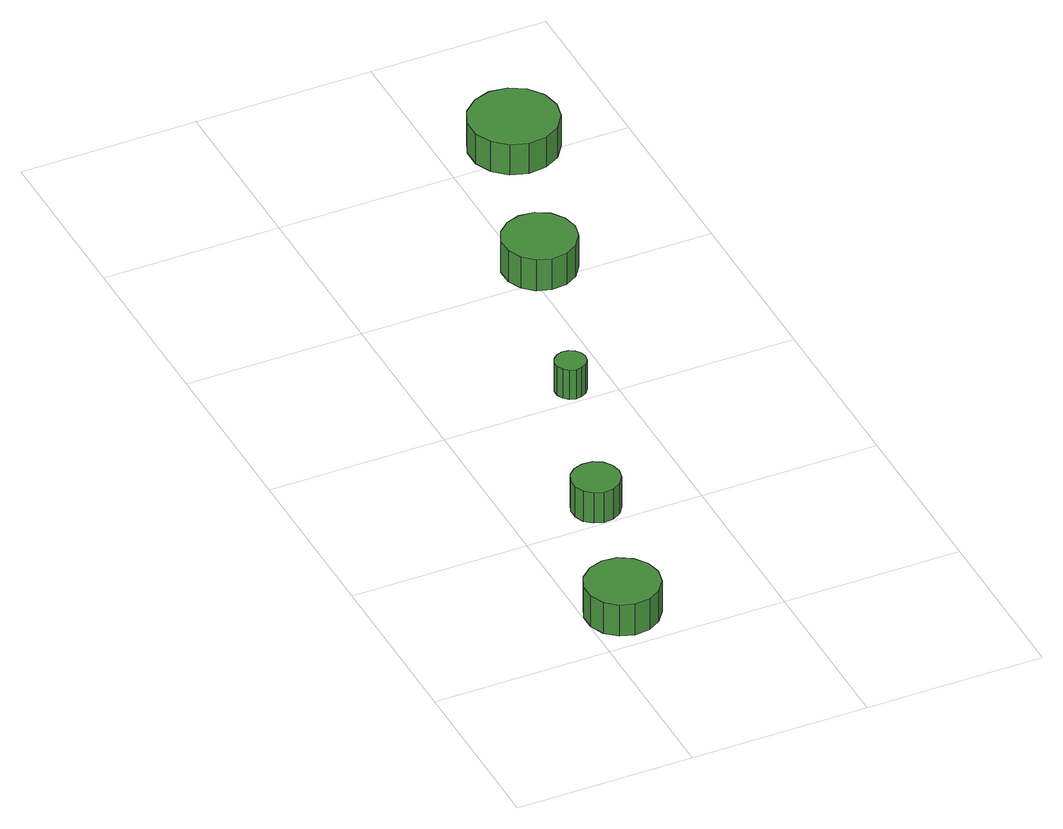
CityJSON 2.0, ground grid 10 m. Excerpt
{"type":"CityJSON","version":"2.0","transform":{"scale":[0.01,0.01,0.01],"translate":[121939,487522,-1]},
"CityObjects":{
"tree1":{"type":"SolitaryVegetationObject","attributes":{"function":"something"},"geometry":[{"type":"MultiSurface","lod":"1","boundaries":[[[0,1,2,3,4,5,6,7,8,9,10,11,12,13,14]],[[15,16,17,18,19,20,21,22,23,24,25,26,27,28,29]],[[0,29,28,1]],[[1,28,27,2]],[[2,27,26,3]],[[3,26,25,4]],[[4,25,24,5]],[[5,24,23,6]],[[6,23,22,7]],[[7,22,21,8]],[[8,21,20,9]],[[9,20,19,10]],[[10,19,18,11]],[[11,18,17,12]],[[12,17,16,13]],[[13,16,15,14]],[[14,15,29,0]]]}]},
"tree2":{"type":"SolitaryVegetationObject","attributes":{"function":"something"},"geometry":[{"type":"MultiSurface","lod":"1","boundaries":[[[30,31,32,33,34,35,36,37,38,39,40,41,42,43,44]],[[45,46,47,48,49,50,51,52,53,54,55,56,57,58,59]],[[30,59,58,31]],[[31,58,57,32]],[[32,57,56,33]],[[33,56,55,34]],[[34,55,54,35]],[[35,54,53,36]],[[36,53,52,37]],[[37,52,51,38]],[[38,51,50,39]],[[39,50,49,40]],[[40,49,48,41]],[[41,48,47,42]],[[42,47,46,43]],[[43,46,45,44]],[[44,45,59,30]]]}]},
"tree3":{"type":"SolitaryVegetationObject","attributes":{"function":"something"},"geometry":[{"type":"MultiSurface","lod":"1","boundaries":[[[60,61,62,63,64,65,66,67,68,69,70,71,72,73,74]],[[75,76,77,78,79,80,81,82,83,84,85,86,87,88,89]],[[60,89,88,61]],[[61,88,87,62]],[[62,87,86,63]],[[63,86,85,64]],[[64,85,84,65]],[[65,84,83,66]],[[66,83,82,67]],[[67,82,81,68]],[[68,81,80,69]],[[69,80,79,70]],[[70,79,78,71]],[[71,78,77,72]],[[72,77,76,73]],[[73,76,75,74]],[[74,75,89,60]]]}]},
"tree4":{"type":"SolitaryVegetationObject","attributes":{"function":"something"},"geometry":[{"type":"MultiSurface","lod":"1","boundaries":[[[90,91,92,93,94,95,96,97,98,99,100,101,102,103,104]],[[105,106,107,108,109,110,111,112,113,114,115,116,117,118,119]],[[90,119,118,91]],[[91,118,117,92]],[[92,117,116,93]],[[93,116,115,94]],[[94,115,114,95]],[[95,114,113,96]],[[96,113,112,97]],[[97,112,111,98]],[[98,111,110,99]],[[99,110,109,100]],[[100,109,108,101]],[[101,108,107,102]],[[102,107,106,103]],[[103,106,105,104]],[[104,105,119,90]]]}]},
"tree5":{"type":"SolitaryVegetationObject","attributes":{"function":"something"},"geometry":[{"type":"MultiSurface","lod":"1","boundaries":[[[120,121,122,123,124,125,126,127,128,129,130,131,132,133,134]],[[135,136,137,138,139,140,141,142,143,144,145,146,147,148,149]],[[120,149,148,121]],[[121,148,147,122]],[[122,147,146,123]],[[123,146,145,124]],[[124,145,144,125]],[[125,144,143,126]],[[126,143,142,127]],[[127,142,141,128]],[[128,141,140,129]],[[129,140,139,130]],[[130,139,138,131]],[[131,138,137,132]],[[132,137,136,133]],[[133,136,135,134]],[[134,135,149,120]]]}]}
},
"vertices":[
[409,277,262],[392,360,262],[341,429,262],[268,472,262],[183,481,262],[102,454,262],[38,397,262],[4,319,262],[4,234,262],[38,156,262],[102,99,262],[183,73,262],[268,82,262],[341,124,262],[392,193,262],[392,193,63],[341,124,63],[268,82,63],[183,73,63],[102,99,63],[38,156,63],[4,234,63],[4,319,63],[38,397,63],[102,454,63],[183,481,63],[268,472,63],[341,429,63],[392,360,63],[409,277,63],
[596,1143,258],[585,1197,258],[552,1243,258],[504,1271,258],[448,1276,258],[395,1259,258],[353,1222,258],[331,1171,258],[331,1115,258],[353,1064,258],[395,1027,258],[448,1009,258],[504,1015,258],[552,1043,258],[585,1088,258],[585,1088,62],[552,1043,62],[504,1015,62],[448,1009,62],[395,1027,62],[353,1064,62],[331,1115,62],[331,1171,62],[353,1222,62],[395,1259,62],[448,1276,62],[504,1271,62],[552,1243,62],[585,1197,62],[596,1143,62],
[860,2109,250],[853,2143,250],[832,2172,250],[801,2190,250],[766,2194,250],[732,2183,250],[706,2159,250],[691,2127,250],[691,2091,250],[706,2059,250],[732,2035,250],[766,2024,250],[801,2028,250],[832,2045,250],[853,2074,250],[853,2074,62],[832,2045,62],[801,2028,62],[766,2024,62],[732,2035,62],[706,2059,62],[691,2091,62],[691,2127,62],[706,2159,62],[732,2183,62],[766,2194,62],[801,2190,62],[832,2172,62],[853,2143,62],[860,2109,62],
[1279,3119,264],[1261,3202,264],[1211,3271,264],[1138,3313,264],[1053,3322,264],[973,3296,264],[910,3239,264],[875,3162,264],[875,3077,264],[910,2999,264],[973,2943,264],[1053,2916,264],[1138,2925,264],[1211,2968,264],[1261,3036,264],[1261,3036,63],[1211,2968,63],[1138,2925,63],[1053,2916,63],[973,2943,63],[910,2999,63],[875,3077,63],[875,3162,63],[910,3239,63],[973,3296,63],[1053,3322,63],[1138,3313,63],[1211,3271,63],[1261,3202,63],[1279,3119,63],
[1640,4107,257],[1619,4207,257],[1559,4290,257],[1470,4341,257],[1369,4352,257],[1272,4320,257],[1196,4252,257],[1154,4159,257],[1154,4056,257],[1196,3963,257],[1272,3895,257],[1369,3863,257],[1470,3874,257],[1559,3925,257],[1619,4008,257],[1619,4008,63],[1559,3925,63],[1470,3874,63],[1369,3863,63],[1272,3895,63],[1196,3963,63],[1154,4056,63],[1154,4159,63],[1196,4252,63],[1272,4320,63],[1369,4352,63],[1470,4341,63],[1559,4290,63],[1619,4207,63],[1640,4107,63]
]}
